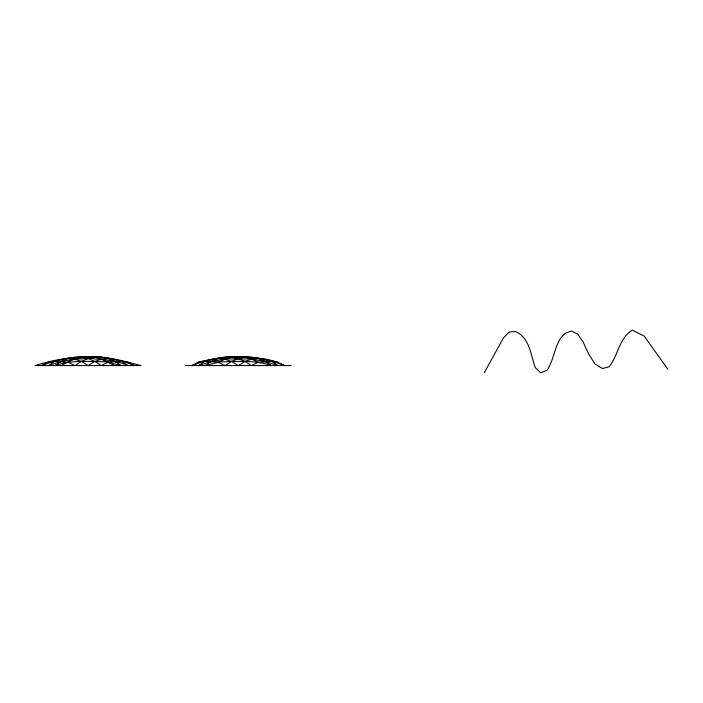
<?xml version="1.0" encoding="UTF-8"?>
<svg xmlns="http://www.w3.org/2000/svg" width="703" height="703" viewBox="0 0 703 703"><rect width="100%" height="100%" fill="white"/><g stroke="black" fill="none" stroke-linecap="round" stroke-linejoin="round"><path stroke-width="1.05" d="M484.305 372.739L503.471 337.879L509.315 332.009L515.422 331.517C529.675 337.519 530.668 354.866 535.282 367.616L540.66 372.827L546.952 370.314C554.931 359.005 554.069 343.275 564.79 333.582L571.293 330.99L577.602 333.916L583.279 342.317L588.631 353.978L594.975 363.917L602.445 368.521L609.123 366.808C618.253 355.375 618.991 338.143 632.392 330.173L644.15 336.052L667.85 369.224M198.237 362.247L191.928 365.569C206.752 359.839 222.289 356.272 238.273 356.544C253.88 357.458 270.62 357.941 284.618 365.569C257.289 354.321 226.507 355.033 198.237 362.247L224.749 357.203L251.797 357.203L278.3 362.247M61.636 365.569C85.555 349.145 115.52 359.233 141.083 365.569L35.15 365.569C67.207 355.481 102.831 352.555 134.466 365.569L128.148 362.247L101.645 357.203L74.597 357.203L48.085 362.247L41.767 365.569C54.5 360.481 67.637 357.59 81.355 357.203C96.856 359.945 113.121 358.82 127.841 365.569L121.593 361.404C99.448 363.293 76.583 358.135 55.01 365.569L61.31 361.404L67.883 358.565L74.659 359.171L88.121 358.565L94.879 357.203L101.575 359.171L114.598 365.569M258.282 362.247L251.516 365.569L244.943 361.404L238.273 358.565L231.507 357.203L224.811 359.171L211.462 361.404L198.545 365.569L204.793 361.404C226.937 363.293 249.811 358.135 271.376 365.569L265.075 361.404L258.502 358.565C245.057 359.119 231.489 359.119 218.035 358.565L211.462 361.404L205.162 365.569L218.255 362.247L224.811 359.171L231.595 361.404L238.273 365.569L244.943 361.404L251.727 359.171L265.075 361.404L277.993 365.569L271.745 361.404L258.282 362.247L251.727 359.171L245.031 357.203L238.273 358.565L231.595 361.404L225.03 365.569L218.255 362.247M185.302 365.569L291.235 365.569M54.641 361.404L48.393 365.569L61.31 361.404L74.659 359.171L81.443 361.404L88.121 365.569L94.791 361.404L101.575 359.171L108.35 358.565L114.923 361.404L121.224 365.569L108.13 362.247L101.355 365.569L94.791 361.404L88.121 358.565L81.443 361.404L74.878 365.569L68.103 362.247L54.641 361.404"/></g></svg>
